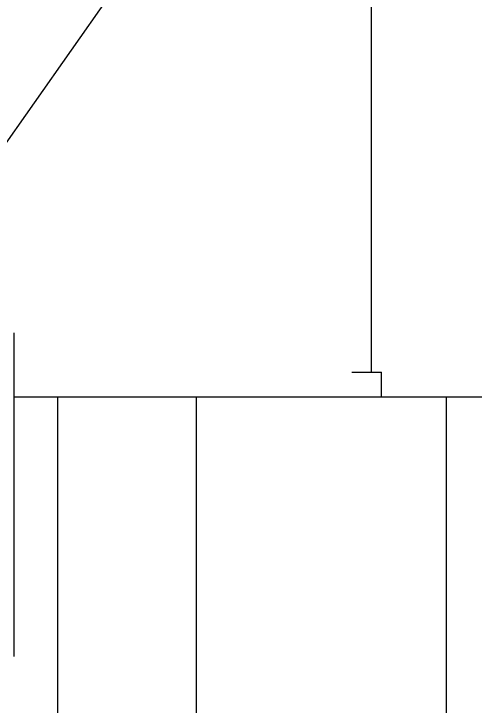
# Model space of a CAD drawing. Extents: x 1031190 to 1725648, y 733081 to 1571294.
# Drawn here: x 1164988 to 1165535, y 1251740 to 1252560 of the extents above; entities that cross this region are included whole.
import ezdxf

# ---------------------------------------------------------------- set-up
doc = ezdxf.new("R2010")
doc.units = 0
doc.header["$LTSCALE"] = 1000
doc.header["$MEASUREMENT"] = 0
doc.styles.get("Standard").update_dxf_attribs({"font": 'gbenor.shx', "bigfont": 'gbcbig.shx'})
doc.dimstyles.get("Standard").update_dxf_attribs({"dimtxt": 0.18, "dimasz": 0.18, "dimexe": 0.18, "dimexo": 0.0625, "dimgap": 0.09, "dimtad": 0, "dimtih": 1, "dimtoh": 1, "dimdec": 4, "dimzin": 0, "dimdsep": 46, "dimtxsty": 'Standard', "dimcen": 0.09, "dimadec": 0, "dimazin": 0, "dimtfac": 1, "dimtdec": 4, "dimtofl": 0, "dimtmove": 0, "dimatfit": 3, "dimfxl": 0, "dimtolj": 1, "dimtzin": 0, "dimarcsym": 0})

msp = doc.modelspace()

# ---------------------------------------------------------------- linework, layer by layer
at = {"linetype": 'Continuous'}
for p, q in [((1165411.71, 1252135.72), (1165411.71, 1253665.27)), ((1164987.73, 1252182.18), (1164987.73, 1251798.86)), ((1165388.48, 1252135.72), (1165423.33, 1252135.72)), ((1165423.33, 1252106.68), (1165423.33, 1252135.72)), ((1164987.73, 1252106.68), (1165638.23, 1252106.68)), ((1165040, 1251642.04), (1165040, 1252106.68)), ((1165204.28, 1251642.04), (1165204.28, 1252106.68)), ((1165500.48, 1251642.04), (1165500.48, 1252106.68))]:
    msp.add_line(p, q, dxfattribs=at)

# ---------------------------------------------------------------- leaders
msp.add_leader([(1164807.68, 1252164.76), (1165823.86, 1253608.06)], dimstyle='Standard', override={"dimgap": 20, "dimtad": 0})

doc.saveas('drawing.dxf')
